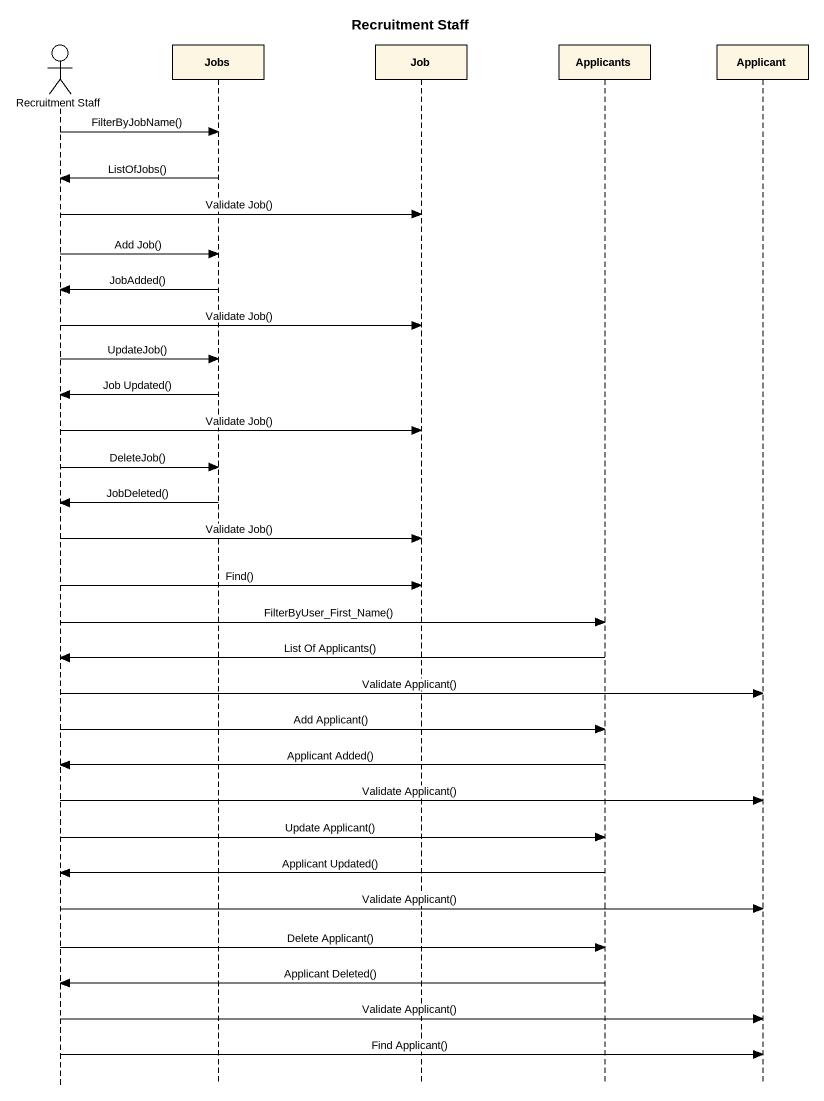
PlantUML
@startuml
title Recruitment Staff
hide footbox
actor "Recruitment Staff" as Recruitment_Staff
participant Jobs
participant Job
participant Applicants
participant Applicant

Recruitment_Staff -> Jobs : FilterByJobName()
Jobs -> Recruitment_Staff : ListOfJobs()
Recruitment_Staff -> Job : Validate Job()
Recruitment_Staff -> Jobs : Add Job()
Jobs -> Recruitment_Staff : JobAdded()
Recruitment_Staff -> Job : Validate Job()
Recruitment_Staff -> Jobs : UpdateJob()
Jobs -> Recruitment_Staff : Job Updated()
Recruitment_Staff -> Job : Validate Job()
Recruitment_Staff -> Jobs : DeleteJob()
Jobs -> Recruitment_Staff : JobDeleted()
Recruitment_Staff -> Job : Validate Job()
Recruitment_Staff -> Job : Find()
Recruitment_Staff -> Applicants : FilterByUser_First_Name()
Applicants -> Recruitment_Staff : List Of Applicants()
Recruitment_Staff -> Applicant : Validate Applicant()
Recruitment_Staff -> Applicants : Add Applicant()
Applicants -> Recruitment_Staff : Applicant Added()
Recruitment_Staff -> Applicant : Validate Applicant()
Recruitment_Staff -> Applicants : Update Applicant()
Applicants -> Recruitment_Staff : Applicant Updated()
Recruitment_Staff -> Applicant : Validate Applicant()
Recruitment_Staff -> Applicants : Delete Applicant()
Applicants -> Recruitment_Staff : Applicant Deleted()
Recruitment_Staff -> Applicant : Validate Applicant()
Recruitment_Staff -> Applicant : Find Applicant()
@enduml
